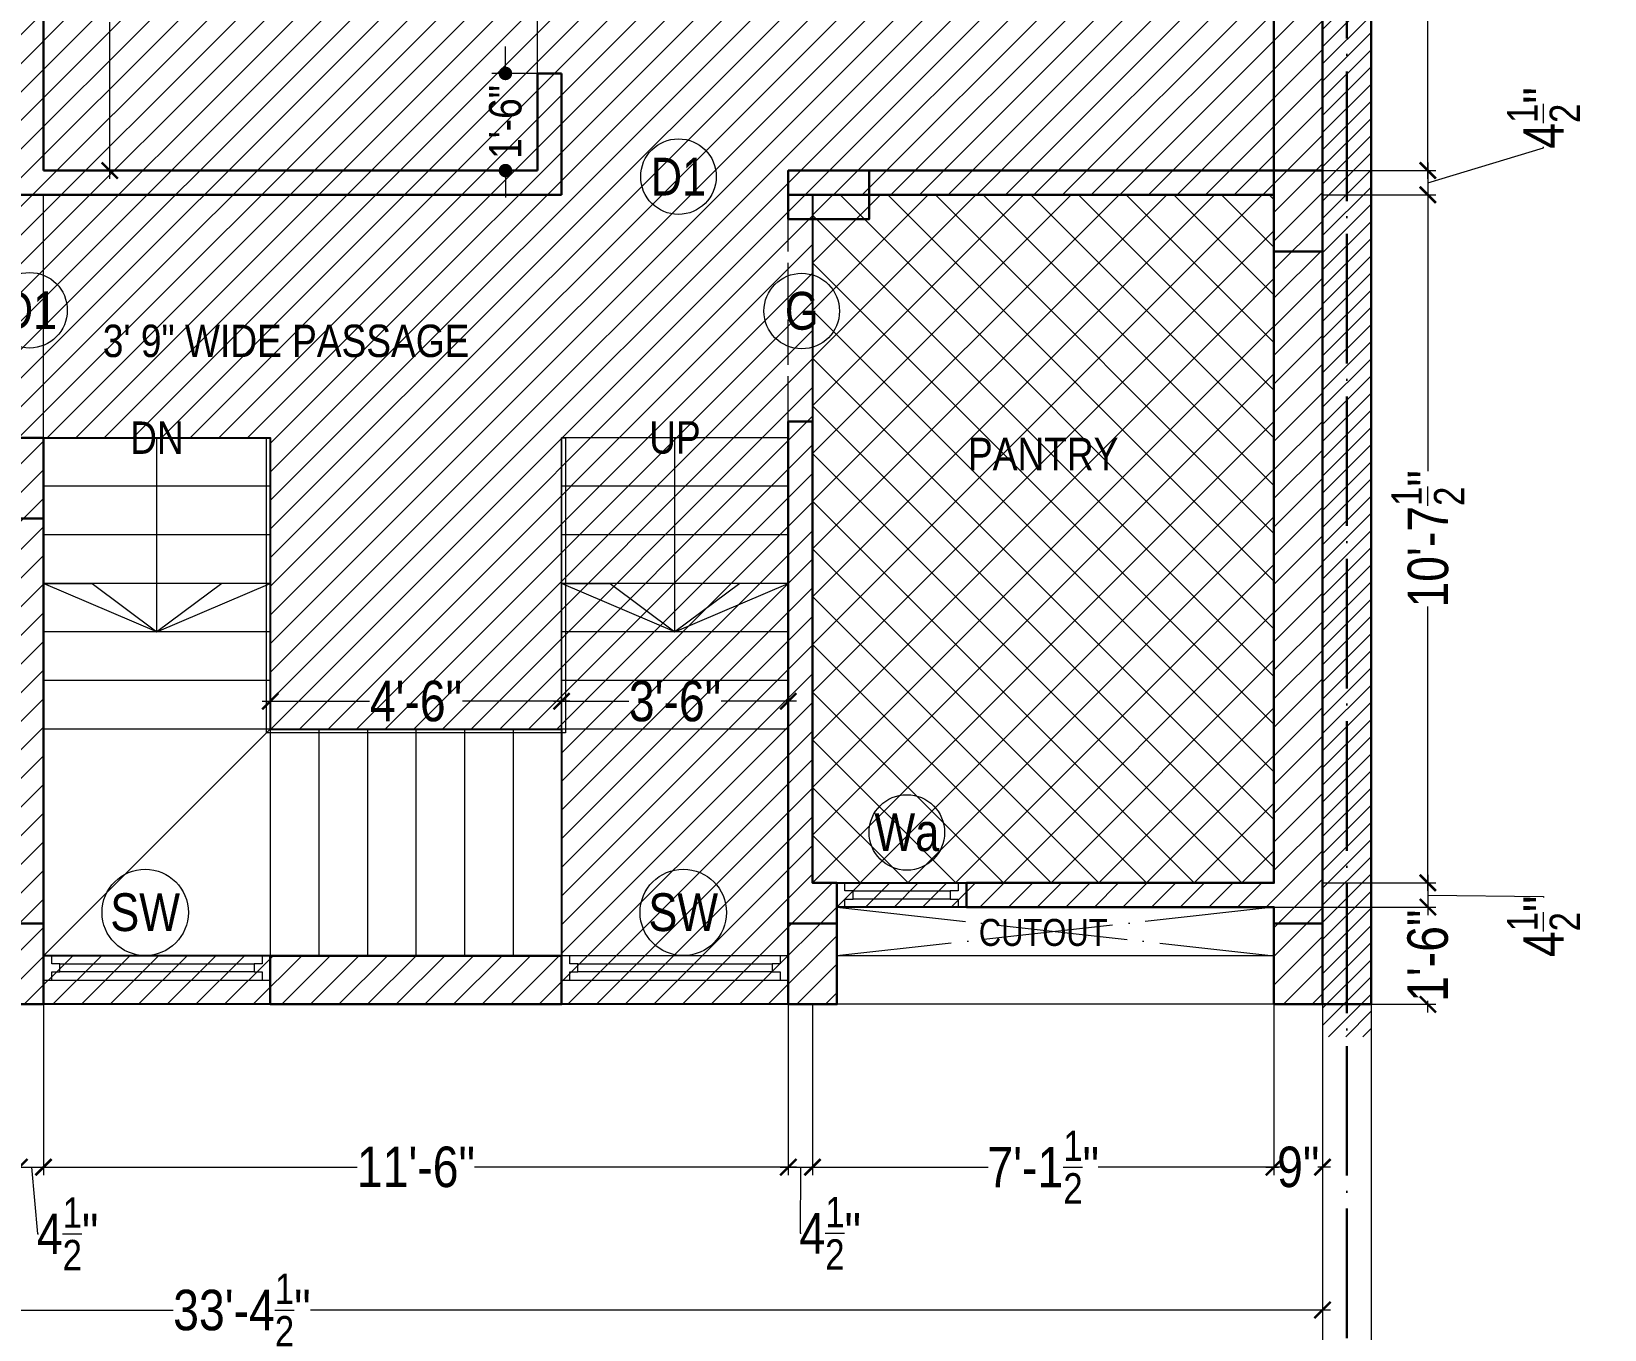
# Model space of a CAD drawing. Header units: millimetres. Extents: x 56222 to 3066687, y -650199 to -121287.
# Drawn here: x 153094.4 to 153385.9, y -174221.9 to -173981.4 of the extents above; entities that cross this region are included whole.
import ezdxf

# ---------------------------------------------------------------- set-up
doc = ezdxf.new("R2010")
doc.units = ezdxf.units.MM
doc.header["$MEASUREMENT"] = 0
doc.header["$PDMODE"] = 35
doc.linetypes.add('ACAD_ISO02W100', pattern=[15, 12, -3])
doc.linetypes.add('ACAD_ISO04W100', pattern=[30, 24, -3, 0, -3])
doc.layers.get('Defpoints').update_dxf_attribs({"color": 220})
for name, color, linetype, lineweight in [('COLUMN', 1, 'Continuous', 30), ('FIRST FLOOR', 7, 'Continuous', 9), ('FIRST FLOOR ( DIM )', 250, 'Continuous', 9), ('FIRST FLOOR ( TEXT )', 7, 'Continuous', 9), ('FIRST FLOOR_( PLine )_', 251, 'Continuous', 30), ('FIRST FLOOR_( STAIR )', 251, 'Continuous', 9), ('GROUND FLOOR', 7, 'Continuous', 9), ('GROUND FLOOR  ( DIM )', 7, 'Continuous', 9), ('GROUND FLOOR  ( HATCH )', 251, 'Continuous', 9), ('GROUND FLOOR ( DW_RAIL )', 7, 'Continuous', 9), ('SECTION', 7, 'Continuous', 9), ('X_PLOT', 1, 'Continuous', 9), ('X~SLAB ( HATCH )', 251, 'Continuous', 9)]:
    doc.layers.add(name, color=color, linetype=linetype, lineweight=lineweight)
doc.layers.add('XX~SLAB ( PLINE )', color=251, linetype='Continuous', plot=False)
doc.styles.add('Cn BT~6', font='swissc.ttf', dxfattribs={"height": 6})
doc.styles.add("Cn_BT_0'-0", font='swissc.ttf')
doc.styles.add('Cn_BT_7', font='swissc.ttf', dxfattribs={"height": 7})
doc.styles.add('Cn_BT_7½', font='swissc.ttf', dxfattribs={"height": 7.5})
doc.styles.add('KATHA', font='swissc.ttf')
doc.dimstyles.new('Cn BT~6', dxfattribs={"dimtxt": 0.18, "dimasz": 2.5, "dimexe": 2.5, "dimexo": 0, "dimgap": 0.09, "dimtad": 0, "dimdec": 3, "dimzin": 3, "dimdsep": 46, "dimlunit": 4, "dimtxsty": 'Cn BT~6', "dimblk": 'DOT', "dimcen": 0.09, "dimdle": 2, "dimclrd": 250, "dimclre": 250, "dimclrt": 5, "dimadec": 0, "dimazin": 0, "dimtfac": 0.75, "dimtdec": 3, "dimtofl": 0, "dimtmove": 0, "dimatfit": 3, "dimfxl": 1, "dimtolj": 1, "dimtzin": 0, "dimlwd": 15, "dimlwe": 15, "dimarcsym": 0})
doc.dimstyles.new('Cn_BT_7½', dxfattribs={"dimtxt": 9, "dimasz": 3, "dimexe": 1.5, "dimexo": 0, "dimgap": 0.09, "dimtad": 0, "dimdec": 3, "dimzin": 3, "dimdsep": 46, "dimlunit": 4, "dimtxsty": 'Cn_BT_7½', "dimblk": 'ARCHTICK', "dimcen": 0.09, "dimdle": 1.5, "dimclrd": 251, "dimclre": 251, "dimclrt": 14, "dimadec": 0, "dimazin": 0, "dimtfac": 0.75, "dimtdec": 3, "dimtofl": 0, "dimtmove": 0, "dimatfit": 3, "dimfxl": 0, "dimtolj": 1, "dimtzin": 0, "dimlwd": 15, "dimlwe": 15, "dimarcsym": 0})

# ---------------------------------------------------------------- blocks, each defined once
blk = doc.blocks.new('_ArchTick')
at = {"color": 0, "linetype": 'ByBlock', "const_width": 0.15}
blk.add_lwpolyline([(-0.5, -0.5), (0.5, 0.5)], dxfattribs=at)
blk = doc.blocks.new('*D49')
at = {"layer": 'Defpoints', "color": 0, "lineweight": 0, "transparency": 16777216}
for p in [(153333.66, -174011.68), (153333.66, -174139.18), (153353.19, -174139.18)]:
    blk.add_point(p, dxfattribs=at)
at = {"layer": 'FIRST FLOOR ( DIM )', "color": 251, "lineweight": 15, "transparency": 16777216}
for p, q in [((153333.66, -174011.68), (153354.69, -174011.68)), ((153353.19, -174010.18), (153353.19, -174062.89)), ((153353.19, -174140.68), (153353.19, -174087.96)), ((153333.66, -174139.18), (153354.69, -174139.18))]:
    blk.add_line(p, q, dxfattribs=at)
at = {"layer": 'FIRST FLOOR ( DIM )', "color": 251, "lineweight": 15, "transparency": 16777216, "xscale": 3, "yscale": 3, "zscale": 3}
for p, rotation in [((153353.19, -174011.68), 90), ((153353.19, -174139.18), 270)]:
    blk.add_blockref('_ArchTick', p, dxfattribs=dict(at, rotation=rotation))
at = {"layer": 'FIRST FLOOR ( DIM )', "color": 14, "transparency": 16777216, "insert": (153353.19, -174075.43), "char_height": 7.5, "attachment_point": 5, "rotation": 90, "style": 'Cn_BT_7½'}
blk.add_mtext('\\A1;10\'-7{\\H0.75x;\\S1/2;}"', dxfattribs=at)
blk = doc.blocks.new('*D48')
at = {"layer": 'Defpoints', "color": 0, "lineweight": 0, "transparency": 16777216}
for p in [(153333.66, -173855.68), (153333.66, -174007.18), (153353.19, -174007.18)]:
    blk.add_point(p, dxfattribs=at)
at = {"layer": 'FIRST FLOOR ( DIM )', "color": 251, "lineweight": 15, "transparency": 16777216}
for p, q in [((153353.19, -173854.18), (153353.19, -173918.89)), ((153333.66, -173855.68), (153354.69, -173855.68)), ((153353.19, -174008.68), (153353.19, -173943.96)), ((153333.66, -174007.18), (153354.69, -174007.18))]:
    blk.add_line(p, q, dxfattribs=at)
at = {"layer": 'FIRST FLOOR ( DIM )', "color": 251, "lineweight": 15, "transparency": 16777216, "xscale": 3, "yscale": 3, "zscale": 3}
for p, rotation in [((153353.19, -173855.68), 90), ((153353.19, -174007.18), 270)]:
    blk.add_blockref('_ArchTick', p, dxfattribs=dict(at, rotation=rotation))
at = {"layer": 'FIRST FLOOR ( DIM )', "color": 14, "transparency": 16777216, "insert": (153353.19, -173931.43), "char_height": 7.5, "attachment_point": 5, "rotation": 90, "style": 'Cn_BT_7½'}
blk.add_mtext('\\A1;12\'-7{\\H0.75x;\\S1/2;}"', dxfattribs=at)
blk = doc.blocks.new('*D46')
at = {"layer": 'Defpoints', "color": 0, "lineweight": 0, "transparency": 16777216}
for p in [(153234.66, -174105.53), (153192.66, -174109.89), (153234.66, -174109.89)]:
    blk.add_point(p, dxfattribs=at)
at = {"layer": 'FIRST FLOOR ( DIM )', "color": 251, "lineweight": 15, "transparency": 16777216}
for p, q in [((153192.66, -174109.89), (153192.66, -174104.03)), ((153234.66, -174109.89), (153234.66, -174104.03)), ((153191.16, -174105.53), (153205.11, -174105.53)), ((153236.16, -174105.53), (153222.21, -174105.53))]:
    blk.add_line(p, q, dxfattribs=at)
at = {"layer": 'FIRST FLOOR ( DIM )', "color": 251, "lineweight": 15, "transparency": 16777216, "xscale": 3, "yscale": 3, "zscale": 3, "rotation": 180}
blk.add_blockref('_ArchTick', (153192.66, -174105.53), dxfattribs=at)
at = {"layer": 'FIRST FLOOR ( DIM )', "color": 251, "lineweight": 15, "transparency": 16777216, "xscale": 3, "yscale": 3, "zscale": 3}
blk.add_blockref('_ArchTick', (153234.66, -174105.53), dxfattribs=at)
at = {"layer": 'FIRST FLOOR ( DIM )', "color": 14, "transparency": 16777216, "insert": (153213.66, -174105.53), "char_height": 7.5, "attachment_point": 5, "style": 'Cn_BT_7½'}
blk.add_mtext('\\A1;3\'-6"', dxfattribs=at)
blk = doc.blocks.new('*D45')
at = {"layer": 'Defpoints', "color": 0, "lineweight": 0, "transparency": 16777216}
for p in [(153192.66, -174105.53), (153138.66, -174110.68), (153192.66, -174110.68)]:
    blk.add_point(p, dxfattribs=at)
at = {"layer": 'FIRST FLOOR ( DIM )', "color": 251, "lineweight": 15, "transparency": 16777216}
for p, q in [((153138.66, -174110.68), (153138.66, -174104.03)), ((153192.66, -174110.68), (153192.66, -174104.03)), ((153137.16, -174105.53), (153157.06, -174105.53)), ((153194.16, -174105.53), (153174.26, -174105.53))]:
    blk.add_line(p, q, dxfattribs=at)
at = {"layer": 'FIRST FLOOR ( DIM )', "color": 251, "lineweight": 15, "transparency": 16777216, "xscale": 3, "yscale": 3, "zscale": 3, "rotation": 180}
blk.add_blockref('_ArchTick', (153138.66, -174105.53), dxfattribs=at)
at = {"layer": 'FIRST FLOOR ( DIM )', "color": 251, "lineweight": 15, "transparency": 16777216, "xscale": 3, "yscale": 3, "zscale": 3}
blk.add_blockref('_ArchTick', (153192.66, -174105.53), dxfattribs=at)
at = {"layer": 'FIRST FLOOR ( DIM )', "color": 14, "transparency": 16777216, "insert": (153165.66, -174105.53), "char_height": 7.5, "attachment_point": 5, "style": 'Cn_BT_7½'}
blk.add_mtext('\\A1;4\'-6"', dxfattribs=at)
blk = doc.blocks.new('*D43')
at = {"layer": 'Defpoints', "color": 0, "lineweight": 0, "transparency": 16777216}
for p in [(153092.16, -174161.68), (153096.66, -174161.68), (153096.66, -174191.85)]:
    blk.add_point(p, dxfattribs=at)
at = {"layer": 'FIRST FLOOR ( DIM )', "color": 251, "lineweight": 15, "transparency": 16777216}
for p, q in [((153092.16, -174161.68), (153092.16, -174193.35)), ((153096.66, -174161.68), (153096.66, -174193.35)), ((153090.66, -174191.85), (153098.16, -174191.85)), ((153094.41, -174191.85), (153095.56, -174204.22)), ((153095.56, -174204.22), (153095.74, -174204.22))]:
    blk.add_line(p, q, dxfattribs=at)
at = {"layer": 'FIRST FLOOR ( DIM )', "color": 251, "lineweight": 15, "transparency": 16777216, "xscale": 3, "yscale": 3, "zscale": 3, "rotation": 180}
blk.add_blockref('_ArchTick', (153092.16, -174191.85), dxfattribs=at)
at = {"layer": 'FIRST FLOOR ( DIM )', "color": 251, "lineweight": 15, "transparency": 16777216, "xscale": 3, "yscale": 3, "zscale": 3}
blk.add_blockref('_ArchTick', (153096.66, -174191.85), dxfattribs=at)
at = {"layer": 'FIRST FLOOR ( DIM )', "color": 14, "transparency": 16777216, "insert": (153101.11, -174204.22), "char_height": 7.5, "attachment_point": 5, "style": 'Cn_BT_7½'}
blk.add_mtext('\\A1;4{\\H0.75x;\\S1/2;}"', dxfattribs=at)
blk = doc.blocks.new('*D42')
at = {"layer": 'Defpoints', "color": 0, "lineweight": 0, "transparency": 16777216}
for p in [(153234.66, -174161.68), (153239.16, -174161.68), (153239.16, -174191.85)]:
    blk.add_point(p, dxfattribs=at)
at = {"layer": 'FIRST FLOOR ( DIM )', "color": 251, "lineweight": 15, "transparency": 16777216}
for p, q in [((153234.66, -174161.68), (153234.66, -174193.35)), ((153239.16, -174161.68), (153239.16, -174193.35)), ((153233.16, -174191.85), (153240.66, -174191.85)), ((153236.91, -174191.85), (153236.88, -174204.11)), ((153236.88, -174204.11), (153237.06, -174204.11))]:
    blk.add_line(p, q, dxfattribs=at)
at = {"layer": 'FIRST FLOOR ( DIM )', "color": 251, "lineweight": 15, "transparency": 16777216, "xscale": 3, "yscale": 3, "zscale": 3, "rotation": 180}
blk.add_blockref('_ArchTick', (153234.66, -174191.85), dxfattribs=at)
at = {"layer": 'FIRST FLOOR ( DIM )', "color": 251, "lineweight": 15, "transparency": 16777216, "xscale": 3, "yscale": 3, "zscale": 3}
blk.add_blockref('_ArchTick', (153239.16, -174191.85), dxfattribs=at)
at = {"layer": 'FIRST FLOOR ( DIM )', "color": 14, "transparency": 16777216, "insert": (153242.43, -174204.11), "char_height": 7.5, "attachment_point": 5, "style": 'Cn_BT_7½'}
blk.add_mtext('\\A1;4{\\H0.75x;\\S1/2;}"', dxfattribs=at)
blk = doc.blocks.new('*D41')
at = {"layer": 'Defpoints', "color": 0, "lineweight": 0, "transparency": 16777216}
for p in [(153239.16, -174161.68), (153324.66, -174161.68), (153324.66, -174191.85)]:
    blk.add_point(p, dxfattribs=at)
at = {"layer": 'FIRST FLOOR ( DIM )', "color": 251, "lineweight": 15, "transparency": 16777216}
for p, q in [((153239.16, -174161.68), (153239.16, -174193.35)), ((153324.66, -174161.68), (153324.66, -174193.35)), ((153237.66, -174191.85), (153271.71, -174191.85)), ((153326.16, -174191.85), (153292.11, -174191.85))]:
    blk.add_line(p, q, dxfattribs=at)
at = {"layer": 'FIRST FLOOR ( DIM )', "color": 251, "lineweight": 15, "transparency": 16777216, "xscale": 3, "yscale": 3, "zscale": 3, "rotation": 180}
blk.add_blockref('_ArchTick', (153239.16, -174191.85), dxfattribs=at)
at = {"layer": 'FIRST FLOOR ( DIM )', "color": 251, "lineweight": 15, "transparency": 16777216, "xscale": 3, "yscale": 3, "zscale": 3}
blk.add_blockref('_ArchTick', (153324.66, -174191.85), dxfattribs=at)
at = {"layer": 'FIRST FLOOR ( DIM )', "color": 14, "transparency": 16777216, "insert": (153281.91, -174191.85), "char_height": 7.5, "attachment_point": 5, "style": 'Cn_BT_7½'}
blk.add_mtext('\\A1;7\'-1{\\H0.75x;\\S1/2;}"', dxfattribs=at)
blk = doc.blocks.new('*D40')
at = {"layer": 'Defpoints', "color": 0, "lineweight": 0, "transparency": 16777216}
for p in [(153324.66, -174161.68), (153333.66, -174161.68), (153333.66, -174191.85)]:
    blk.add_point(p, dxfattribs=at)
at = {"layer": 'FIRST FLOOR ( DIM )', "color": 251, "lineweight": 15, "transparency": 16777216}
for p, q in [((153324.66, -174161.68), (153324.66, -174193.35)), ((153333.66, -174161.68), (153333.66, -174193.35)), ((153323.16, -174191.85), (153325.51, -174191.85)), ((153335.16, -174191.85), (153332.82, -174191.85))]:
    blk.add_line(p, q, dxfattribs=at)
at = {"layer": 'FIRST FLOOR ( DIM )', "color": 251, "lineweight": 15, "transparency": 16777216, "xscale": 3, "yscale": 3, "zscale": 3, "rotation": 180}
blk.add_blockref('_ArchTick', (153324.66, -174191.85), dxfattribs=at)
at = {"layer": 'FIRST FLOOR ( DIM )', "color": 251, "lineweight": 15, "transparency": 16777216, "xscale": 3, "yscale": 3, "zscale": 3}
blk.add_blockref('_ArchTick', (153333.66, -174191.85), dxfattribs=at)
at = {"layer": 'FIRST FLOOR ( DIM )', "color": 14, "transparency": 16777216, "insert": (153329.16, -174191.85), "char_height": 7.5, "attachment_point": 5, "style": 'Cn_BT_7½'}
blk.add_mtext('\\A1;9"', dxfattribs=at)
blk = doc.blocks.new('*D39')
at = {"layer": 'Defpoints', "color": 0, "lineweight": 0, "transparency": 16777216}
for p in [(153096.66, -173935.18), (153096.66, -174007.18), (153108.91, -174007.18)]:
    blk.add_point(p, dxfattribs=at)
at = {"layer": 'FIRST FLOOR ( DIM )', "color": 251, "lineweight": 15, "transparency": 16777216}
for p, q in [((153096.66, -173935.18), (153110.41, -173935.18)), ((153108.91, -173933.68), (153108.91, -173962.66)), ((153108.91, -174008.68), (153108.91, -173979.69)), ((153096.66, -174007.18), (153110.41, -174007.18))]:
    blk.add_line(p, q, dxfattribs=at)
at = {"layer": 'FIRST FLOOR ( DIM )', "color": 251, "lineweight": 15, "transparency": 16777216, "xscale": 3, "yscale": 3, "zscale": 3}
for p, rotation in [((153108.91, -173935.18), 90), ((153108.91, -174007.18), 270)]:
    blk.add_blockref('_ArchTick', p, dxfattribs=dict(at, rotation=rotation))
at = {"layer": 'FIRST FLOOR ( DIM )', "color": 14, "transparency": 16777216, "insert": (153108.91, -173971.18), "char_height": 7.5, "attachment_point": 5, "rotation": 90, "style": 'Cn_BT_7½'}
blk.add_mtext('\\A1;6\'-0"', dxfattribs=at)
blk = doc.blocks.new('*D34')
at = {"layer": 'Defpoints', "color": 0, "lineweight": 0, "transparency": 16777216}
for p in [(153096.66, -174161.68), (153234.66, -174161.68), (153234.66, -174191.85)]:
    blk.add_point(p, dxfattribs=at)
at = {"layer": 'FIRST FLOOR ( DIM )', "color": 251, "lineweight": 15, "transparency": 16777216}
for p, q in [((153096.66, -174161.68), (153096.66, -174193.35)), ((153234.66, -174161.68), (153234.66, -174193.35)), ((153095.16, -174191.85), (153154.8, -174191.85)), ((153236.16, -174191.85), (153176.52, -174191.85))]:
    blk.add_line(p, q, dxfattribs=at)
at = {"layer": 'FIRST FLOOR ( DIM )', "color": 251, "lineweight": 15, "transparency": 16777216, "xscale": 3, "yscale": 3, "zscale": 3, "rotation": 180}
blk.add_blockref('_ArchTick', (153096.66, -174191.85), dxfattribs=at)
at = {"layer": 'FIRST FLOOR ( DIM )', "color": 251, "lineweight": 15, "transparency": 16777216, "xscale": 3, "yscale": 3, "zscale": 3}
blk.add_blockref('_ArchTick', (153234.66, -174191.85), dxfattribs=at)
at = {"layer": 'FIRST FLOOR ( DIM )', "color": 14, "transparency": 16777216, "insert": (153165.66, -174191.85), "char_height": 7.5, "attachment_point": 5, "style": 'Cn_BT_7½'}
blk.add_mtext('\\A1;11\'-6"', dxfattribs=at)
blk = doc.blocks.new('*D17')
at = {"layer": 'Defpoints', "color": 0, "lineweight": 0, "transparency": 16777216}
for p in [(152933.16, -174173.68), (153333.66, -174173.68), (153333.66, -174218.33)]:
    blk.add_point(p, dxfattribs=at)
at = {"layer": 'FIRST FLOOR ( DIM )', "color": 251, "lineweight": 15, "transparency": 16777216}
for p, q in [((152933.16, -174173.68), (152933.16, -174219.83)), ((153333.66, -174173.68), (153333.66, -174219.83)), ((152931.66, -174218.33), (153120.7, -174218.33)), ((153335.16, -174218.33), (153146.12, -174218.33))]:
    blk.add_line(p, q, dxfattribs=at)
at = {"layer": 'FIRST FLOOR ( DIM )', "color": 251, "lineweight": 15, "transparency": 16777216, "xscale": 3, "yscale": 3, "zscale": 3, "rotation": 180}
blk.add_blockref('_ArchTick', (152933.16, -174218.33), dxfattribs=at)
at = {"layer": 'FIRST FLOOR ( DIM )', "color": 251, "lineweight": 15, "transparency": 16777216, "xscale": 3, "yscale": 3, "zscale": 3}
blk.add_blockref('_ArchTick', (153333.66, -174218.33), dxfattribs=at)
at = {"layer": 'FIRST FLOOR ( DIM )', "color": 14, "transparency": 16777216, "insert": (153133.41, -174218.33), "char_height": 7.5, "attachment_point": 5, "style": 'Cn_BT_7½'}
blk.add_mtext('\\A1;33\'-4{\\H0.75x;\\S1/2;}"', dxfattribs=at)
blk = doc.blocks.new('_Dot')
at = {"color": 0, "linetype": 'ByBlock', "lineweight": -2}
blk.add_line((-0.5, 0), (-1, 0), dxfattribs=at)
at = {"color": 0, "linetype": 'ByBlock', "const_width": 0.5}
blk.add_lwpolyline([(-0.25, 0, 1), (0.25, 0, 1)], format="xyb", close=True, dxfattribs=at)
blk = doc.blocks.new('*D16')
at = {"layer": 'Defpoints', "color": 0, "lineweight": 0, "transparency": 16777216}
for p in [(153182.25, -173989.18), (153188.16, -173989.18), (153188.16, -174007.18)]:
    blk.add_point(p, dxfattribs=at)
at = {"layer": 'FIRST FLOOR ( DIM )', "color": 250, "lineweight": 15, "transparency": 16777216}
for p, q in [((153182.25, -173986.68), (153182.25, -173984.18)), ((153188.16, -173989.18), (153179.75, -173989.18)), ((153188.16, -174007.18), (153179.75, -174007.18)), ((153182.25, -174009.68), (153182.25, -174012.18))]:
    blk.add_line(p, q, dxfattribs=at)
at = {"layer": 'FIRST FLOOR ( DIM )', "color": 250, "lineweight": 15, "transparency": 16777216, "xscale": 2.5, "yscale": 2.5, "zscale": 2.5}
for p, rotation in [((153182.25, -173989.18), 270), ((153182.25, -174007.18), 90)]:
    blk.add_blockref('_Dot', p, dxfattribs=dict(at, rotation=rotation))
at = {"layer": 'FIRST FLOOR ( DIM )', "color": 5, "transparency": 16777216, "insert": (153182.25, -173998.18), "char_height": 6, "attachment_point": 5, "rotation": 90, "style": 'Cn BT~6'}
blk.add_mtext('\\A1;1\'-6"', dxfattribs=at)
blk = doc.blocks.new('*D15')
at = {"layer": 'Defpoints', "color": 0, "lineweight": 0, "transparency": 16777216}
for p in [(153333.66, -174007.18), (153342.66, -174011.68), (153353.19, -174011.68)]:
    blk.add_point(p, dxfattribs=at)
at = {"layer": 'FIRST FLOOR ( DIM )', "color": 251, "lineweight": 15, "transparency": 16777216}
for p, q in [((153353.19, -174009.43), (153374.63, -174002.99)), ((153374.63, -174002.99), (153374.63, -174002.81)), ((153353.19, -174005.68), (153353.19, -174013.18)), ((153333.66, -174007.18), (153354.69, -174007.18)), ((153342.66, -174011.68), (153354.69, -174011.68))]:
    blk.add_line(p, q, dxfattribs=at)
at = {"layer": 'FIRST FLOOR ( DIM )', "color": 251, "lineweight": 15, "transparency": 16777216, "xscale": 3, "yscale": 3, "zscale": 3}
for p, rotation in [((153353.19, -174007.18), 90), ((153353.19, -174011.68), 270)]:
    blk.add_blockref('_ArchTick', p, dxfattribs=dict(at, rotation=rotation))
at = {"layer": 'FIRST FLOOR ( DIM )', "color": 14, "transparency": 16777216, "insert": (153374.63, -173997.44), "char_height": 7.5, "attachment_point": 5, "rotation": 90, "style": 'Cn_BT_7½'}
blk.add_mtext('\\A1;4{\\H0.75x;\\S1/2;}"', dxfattribs=at)
blk = doc.blocks.new('*D14')
at = {"layer": 'Defpoints', "color": 0, "lineweight": 0, "transparency": 16777216}
for p in [(153333.66, -174139.18), (153324.66, -174143.68), (153353.19, -174143.68)]:
    blk.add_point(p, dxfattribs=at)
at = {"layer": 'FIRST FLOOR ( DIM )', "color": 251, "lineweight": 15, "transparency": 16777216}
for p, q in [((153333.66, -174139.18), (153354.69, -174139.18)), ((153353.19, -174137.68), (153353.19, -174145.18)), ((153353.19, -174141.43), (153374.63, -174141.7)), ((153374.63, -174141.7), (153374.63, -174141.88)), ((153324.66, -174143.68), (153354.69, -174143.68))]:
    blk.add_line(p, q, dxfattribs=at)
at = {"layer": 'FIRST FLOOR ( DIM )', "color": 251, "lineweight": 15, "transparency": 16777216, "xscale": 3, "yscale": 3, "zscale": 3}
for p, rotation in [((153353.19, -174139.18), 90), ((153353.19, -174143.68), 270)]:
    blk.add_blockref('_ArchTick', p, dxfattribs=dict(at, rotation=rotation))
at = {"layer": 'FIRST FLOOR ( DIM )', "color": 14, "transparency": 16777216, "insert": (153374.63, -174147.24), "char_height": 7.5, "attachment_point": 5, "rotation": 90, "style": 'Cn_BT_7½'}
blk.add_mtext('\\A1;4{\\H0.75x;\\S1/2;}"', dxfattribs=at)
blk = doc.blocks.new('*D13')
at = {"layer": 'Defpoints', "color": 0, "lineweight": 0, "transparency": 16777216}
for p in [(153324.66, -174143.68), (153342.66, -174161.68), (153353.19, -174161.68)]:
    blk.add_point(p, dxfattribs=at)
at = {"layer": 'FIRST FLOOR ( DIM )', "color": 251, "lineweight": 15, "transparency": 16777216}
for p, q in [((153353.19, -174142.18), (153353.19, -174144.3)), ((153324.66, -174143.68), (153354.69, -174143.68)), ((153342.66, -174161.68), (153354.69, -174161.68)), ((153353.19, -174163.18), (153353.19, -174161.05))]:
    blk.add_line(p, q, dxfattribs=at)
at = {"layer": 'FIRST FLOOR ( DIM )', "color": 251, "lineweight": 15, "transparency": 16777216, "xscale": 3, "yscale": 3, "zscale": 3}
for p, rotation in [((153353.19, -174143.68), 90), ((153353.19, -174161.68), 270)]:
    blk.add_blockref('_ArchTick', p, dxfattribs=dict(at, rotation=rotation))
at = {"layer": 'FIRST FLOOR ( DIM )', "color": 14, "transparency": 16777216, "insert": (153353.19, -174152.68), "char_height": 7.5, "attachment_point": 5, "rotation": 90, "style": 'Cn_BT_7½'}
blk.add_mtext('\\A1;1\'-6"', dxfattribs=at)

msp = doc.modelspace()

# ---------------------------------------------------------------- hatches: boundary and pattern name
at = {"layer": 'GROUND FLOOR  ( HATCH )'}
h = msp.add_hatch(dxfattribs=at)
h.set_pattern_fill('ANSI31', color=6, scale=18, style=0)
h.set_pattern_definition([(45, (36801.9772, -11548.502), (-1.590990258, 1.590990258), [])])
h.paths.add_polyline_path([(153342.6631, -173824.1764), (153333.6631, -173824.1764), (153333.6631, -174167.6764), (153342.6631, -174167.6764)])
at = {"layer": 'X~SLAB ( HATCH )'}
h = msp.add_hatch(dxfattribs=at)
h.set_pattern_fill('ANSI31', color=256, scale=30, style=0)
h.set_pattern_definition([(45, (152928.663, -174161.6764), (-2.65165, 2.65165), [])])
h.paths.add_polyline_path([(152928.6631, -173851.1764), (153333.6631, -173851.1764), (153333.6631, -174161.6764), (153324.6631, -174161.6764), (153324.6631, -174143.6764), (153243.6631, -174143.6764), (153243.6631, -174161.6764), (152928.6631, -174161.6764)])
h.paths.add_polyline_path([(153096.6631, -174056.6764), (153138.6631, -174056.6764), (153138.6631, -174110.6764), (153192.6631, -174110.6764), (153192.6631, -174152.6764), (153096.6631, -174152.6764)], flags=16)
h.paths.add_polyline_path([(153239.1631, -174139.1764), (153324.6631, -174139.1764), (153324.6631, -174011.6764), (153239.1631, -174011.6764)], flags=16)
h = msp.add_hatch(dxfattribs=at)
h.set_pattern_fill('ANSI37', color=6, scale=50, style=0)
h.set_pattern_definition([(45, (153239.163, -174139.1764), (-4.41942, 4.41942), []), (135, (153239.163, -174139.1764), (-4.41942, -4.41942), [])])
h.paths.add_polyline_path([(153239.1631, -174139.1764), (153324.6631, -174139.1764), (153324.6631, -174011.6764), (153239.1631, -174011.6764)])

# ---------------------------------------------------------------- linework, layer by layer
at = {"layer": 'COLUMN'}
for points in [[(153249.6631, -174007.1764), (153249.6631, -174016.1764), (153234.6631, -174016.1764), (153234.6631, -174007.1764)], [(153324.6631, -174007.1764), (153333.6631, -174007.1764), (153333.6631, -174022.1764), (153324.6631, -174022.1764)], [(153087.6631, -174056.6764), (153096.6631, -174056.6764), (153096.6631, -174071.6764), (153087.6631, -174071.6764)], [(153087.6631, -174146.6764), (153096.6631, -174146.6764), (153096.6631, -174161.6764), (153087.6631, -174161.6764)], [(153234.6631, -174146.6764), (153243.6631, -174146.6764), (153243.6631, -174161.6764), (153234.6631, -174161.6764)], [(153324.6631, -174146.6764), (153333.6631, -174146.6764), (153333.6631, -174161.6764), (153324.6631, -174161.6764)]]:
    msp.add_lwpolyline(points, close=True, dxfattribs=at)
at = {"layer": 'FIRST FLOOR'}
for p, q in [((153333.6631, -173851.1764), (153333.6631, -174161.6764)), ((153188.1631, -174007.1764), (153188.1631, -173855.6764)), ((153324.6631, -173855.6764), (153324.6631, -174007.1764)), ((153096.6631, -173935.1764), (153096.6631, -174007.1764)), ((153188.1631, -173989.1764), (153192.6631, -173989.1764)), ((153192.6631, -174011.6764), (153192.6631, -173989.1764)), ((153096.6631, -174007.1764), (153188.1631, -174007.1764)), ((153234.6631, -174007.1764), (153234.6631, -174011.6764)), ((153234.6631, -174007.1764), (153324.6631, -174007.1764)), ((153092.1631, -174011.6764), (153192.6631, -174011.6764)), ((153096.6631, -174161.6764), (153096.6631, -174011.6764)), ((153234.6631, -174011.6764), (153324.6631, -174011.6764)), ((153324.6631, -174011.6764), (153324.6631, -174139.1764)), ((153234.6631, -174053.6764), (153234.6631, -174161.6764)), ((153234.6631, -174053.6764), (153239.1631, -174053.6764)), ((153239.1631, -174053.6764), (153239.1631, -174139.1764)), ((153096.6631, -174071.6764), (153092.1631, -174071.6764)), ((153239.1631, -174139.1764), (153324.6631, -174139.1764)), ((153243.6631, -174143.6764), (153243.6631, -174139.1764)), ((153243.6631, -174143.6764), (153243.6631, -174139.1764)), ((153267.6631, -174139.1764), (153267.6631, -174143.6764)), ((153243.6631, -174143.6764), (153324.6631, -174143.6764)), ((153324.6631, -174143.6764), (153324.6631, -174161.6764)), ((153234.6631, -174152.6764), (153096.6631, -174152.6764)), ((153138.6631, -174152.6764), (153138.6631, -174161.6764)), ((153192.6631, -174152.6764), (153192.6631, -174161.6764)), ((153324.6631, -174152.6764), (153243.6631, -174152.6764)), ((153333.6631, -174161.6764), (152933.1631, -174161.6764))]:
    msp.add_line(p, q, dxfattribs=at)
at = {"layer": 'FIRST FLOOR', "linetype": 'ACAD_ISO02W100', "ltscale": 0.7}
msp.add_lwpolyline([(153239.1631, -174053.6764), (153234.6631, -174053.6764), (153234.6631, -174016.1764), (153239.1631, -174016.1764)], close=True, dxfattribs=at)
at = {"layer": 'FIRST FLOOR ( DIM )'}
msp.add_line((153138.6631, -174110.6764), (153096.6631, -174152.6764), dxfattribs=at)
at = {"layer": 'FIRST FLOOR ( DIM )', "color": 5}
for centre in [(153214.3094, -174008.304), (153094.0602, -174033.0633), (153237.1486, -174033.2131), (153256.6314, -174129.8324)]:
    msp.add_circle(centre, 7, dxfattribs=at)
at = {"layer": 'FIRST FLOOR_( PLine )_'}
for p, q in [((153096.6631, -174007.1764), (153096.6631, -173935.1764)), ((153192.6631, -173989.1764), (153188.1631, -173989.1764)), ((153188.1631, -173989.1764), (153188.1631, -174007.1764)), ((153192.6631, -174011.6764), (153192.6631, -173989.1764)), ((153188.1631, -174007.1764), (153096.6631, -174007.1764)), ((153092.1631, -174011.6764), (153192.6631, -174011.6764))]:
    msp.add_line(p, q, dxfattribs=at)
for points in [[(153333.6631, -173851.1764), (153288.6631, -173851.1764), (153288.6631, -173855.6764), (153324.6631, -173855.6764), (153324.6631, -174007.1764), (153234.6631, -174007.1764), (153234.6631, -174011.6764), (153324.6631, -174011.6764), (153324.6631, -174139.1764), (153267.6631, -174139.1764), (153267.6631, -174143.6764), (153324.6631, -174143.6764), (153324.6631, -174161.6764), (153333.6631, -174161.6764)], [(153239.1631, -174053.6764), (153234.6631, -174053.6764), (153234.6631, -174161.6764), (153239.1631, -174161.6764), (153243.6631, -174161.6764), (153243.6631, -174143.6764), (153243.6631, -174139.1764), (153239.1631, -174139.1764)], [(153096.6631, -174071.6764), (153092.1631, -174071.6764), (153092.1631, -174097.1764), (153071.1631, -174097.1764), (153071.1631, -174101.6764), (153092.1631, -174101.6764), (153092.1631, -174161.6764), (153096.6631, -174161.6764)], [(153192.6631, -174152.6764), (153138.6631, -174152.6764), (153138.6631, -174157.1764), (153138.6631, -174161.6764), (153192.6631, -174161.6764)]]:
    msp.add_lwpolyline(points, close=True, dxfattribs=at)
at = {"layer": 'FIRST FLOOR_( STAIR )'}
for p, q in [((153138.6631, -174056.6764), (153096.6631, -174056.6764)), ((153138.6631, -174056.6764), (153138.6631, -174152.6764)), ((153192.6631, -174056.6764), (153192.6631, -174152.6764)), ((153234.6631, -174056.6764), (153192.6631, -174056.6764)), ((153138.6631, -174065.6764), (153096.6631, -174065.6764)), ((153234.6631, -174065.6764), (153192.6631, -174065.6764)), ((153138.6631, -174074.6764), (153096.6631, -174074.6764)), ((153234.6631, -174074.6764), (153192.6631, -174074.6764)), ((153138.6631, -174083.6764), (153096.6631, -174083.6764)), ((153234.6631, -174083.6764), (153192.6631, -174083.6764)), ((153138.6631, -174092.6764), (153096.6631, -174092.6764)), ((153234.6631, -174092.6764), (153192.6631, -174092.6764)), ((153138.6631, -174101.6764), (153096.6631, -174101.6764)), ((153234.6631, -174101.6764), (153192.6631, -174101.6764)), ((153234.6631, -174110.6764), (153096.6631, -174110.6764)), ((153147.6631, -174110.6764), (153147.6631, -174152.6764)), ((153156.6631, -174110.6764), (153156.6631, -174152.6764)), ((153165.6631, -174110.6764), (153165.6631, -174152.6764)), ((153174.6631, -174110.6764), (153174.6631, -174152.6764)), ((153183.6631, -174110.6764), (153183.6631, -174152.6764))]:
    msp.add_line(p, q, dxfattribs=at)
for points in [[(153117.6631, -174092.6764), (153138.6631, -174083.6764), (153129.6631, -174083.6764), (153117.6631, -174092.6764), (153096.6631, -174083.6764), (153105.6631, -174083.6764), (153117.6631, -174092.6764), (153117.6631, -174056.6764)], [(153213.6631, -174092.6764), (153234.6631, -174083.6764), (153225.6631, -174083.6764), (153213.6631, -174092.6764), (153192.6631, -174083.6764), (153201.6631, -174083.6764), (153213.6631, -174092.6764), (153213.6631, -174056.6764)]]:
    msp.add_lwpolyline(points, dxfattribs=at)
msp.add_lwpolyline([(153137.9631, -174056.6764), (153138.6631, -174056.6764), (153138.6631, -174110.6764), (153192.6631, -174110.6764), (153192.6631, -174056.6764), (153193.3631, -174056.6764), (153193.3631, -174111.3764), (153137.9631, -174111.3764), (153137.9631, -174056.6764)], close=True, dxfattribs=at)
at = {"layer": 'GROUND FLOOR'}
for p, q in [((153333.6631, -173778.1275), (153333.6631, -174299.0603)), ((153342.6631, -173778.1275), (153342.6631, -174299.0603)), ((153333.6631, -174161.6764), (153333.6631, -174299.0603))]:
    msp.add_line(p, q, dxfattribs=at)
at = {"layer": 'GROUND FLOOR', "color": 1, "linetype": 'ACAD_ISO04W100'}
for p, q in [((153338.1631, -173778.1275), (153338.1631, -174161.6764)), ((153243.6631, -174143.6764), (153324.6631, -174152.6764)), ((153324.6631, -174143.6764), (153243.6631, -174152.6764))]:
    msp.add_line(p, q, dxfattribs=at)
at = {"layer": 'GROUND FLOOR', "color": 6, "lineweight": 30}
msp.add_lwpolyline([(153342.6631, -173818.1764), (153333.6631, -173818.1764), (153333.6631, -174161.6764), (153342.6631, -174161.6764)], close=True, dxfattribs=at)
at = {"layer": 'GROUND FLOOR'}
msp.add_lwpolyline([(153138.6631, -174056.6764), (153138.6631, -174110.6764), (153192.6631, -174110.6764), (153192.6631, -174056.6764)], dxfattribs=at)
at = {"layer": 'GROUND FLOOR  ( DIM )', "color": 5}
for centre in [(153115.4891, -174144.6546), (153215.2014, -174144.6546)]:
    msp.add_circle(centre, 8, dxfattribs=at)
at = {"layer": 'GROUND FLOOR ( DW_RAIL )'}
for points in [[(153267.6631, -174139.1764), (153266.1631, -174139.1764), (153266.1631, -174140.6764), (153264.6631, -174140.6764), (153264.6631, -174142.1764), (153246.6631, -174142.1764), (153246.6631, -174140.6764), (153245.1631, -174140.6764), (153245.1631, -174139.1764), (153243.6631, -174139.1764), (153243.6631, -174143.6764), (153245.1631, -174143.6764), (153245.1631, -174142.1764), (153246.6631, -174142.1764), (153246.6631, -174140.6764), (153264.6631, -174140.6764), (153264.6631, -174142.1764), (153266.1631, -174142.1764), (153266.1631, -174143.6764), (153267.6631, -174143.6764), (153267.6631, -174139.1764), (153243.6631, -174139.1764), (153243.6631, -174143.6764), (153267.6631, -174143.6764)], [(153138.6631, -174152.6764), (153137.1631, -174152.6764), (153137.1631, -174154.1764), (153135.6631, -174154.1764), (153135.6631, -174155.6764), (153099.6631, -174155.6764), (153099.6631, -174154.1764), (153098.1631, -174154.1764), (153098.1631, -174152.6764), (153096.6631, -174152.6764), (153096.6631, -174157.1764), (153098.1631, -174157.1764), (153098.1631, -174155.6764), (153099.6631, -174155.6764), (153099.6631, -174154.1764), (153135.6631, -174154.1764), (153135.6631, -174155.6764), (153137.1631, -174155.6764), (153137.1631, -174157.1764), (153138.6631, -174157.1764), (153138.6631, -174152.6764), (153096.6631, -174152.6764), (153096.6631, -174157.1764), (153138.6631, -174157.1764)], [(153234.6631, -174152.6764), (153233.1631, -174152.6764), (153233.1631, -174154.1764), (153231.6631, -174154.1764), (153231.6631, -174155.6764), (153195.6631, -174155.6764), (153195.6631, -174154.1764), (153194.1631, -174154.1764), (153194.1631, -174152.6764), (153192.6631, -174152.6764), (153192.6631, -174157.1764), (153194.1631, -174157.1764), (153194.1631, -174155.6764), (153195.6631, -174155.6764), (153195.6631, -174154.1764), (153231.6631, -174154.1764), (153231.6631, -174155.6764), (153233.1631, -174155.6764), (153233.1631, -174157.1764), (153234.6631, -174157.1764), (153234.6631, -174152.6764), (153192.6631, -174152.6764), (153192.6631, -174157.1764), (153234.6631, -174157.1764)]]:
    msp.add_lwpolyline(points, close=True, dxfattribs=at)
at = {"layer": 'SECTION', "color": 5}
for points in [[(153126.3261, -174239.5364, 12, 12, 0), (153123.3261, -174239.5364, 0, 0, 0), (153123.3261, -173799.2689, 12, 12, 0), (153126.3261, -173799.2689, 12, 12, 0)], [(153205.7001, -174239.5364, 12, 12, 0), (153208.7001, -174239.5364, 0, 0, 0), (153208.7001, -173799.2689, 12, 12, 0), (153205.7001, -173799.2689, 12, 12, 0)], [(152814.8356, -174131.6764, 12, 12, 0), (152814.8356, -174134.6764, 0, 0, 0), (153396.6977, -174134.6764, 12, 12, 0), (153396.6977, -174131.6764, 12, 12, 0)]]:
    msp.add_lwpolyline(points, format="xyseb", dxfattribs=at)
at = {"layer": 'X_PLOT', "linetype": 'ACAD_ISO04W100', "lineweight": 30}
msp.add_line((153338.1631, -173778.1275), (153338.1631, -174299.0603), dxfattribs=at)
at = {"layer": 'XX~SLAB ( PLINE )'}
msp.add_lwpolyline([(152928.6631, -173851.1764), (153333.6631, -173851.1764), (153333.6631, -174161.6764), (153324.6631, -174161.6764), (153324.6631, -174143.6764), (153243.6631, -174143.6764), (153243.6631, -174161.6764), (152928.6631, -174161.6764)], close=True, dxfattribs=at)
at = {"layer": 'XX~SLAB ( PLINE )', "color": 5}
for points in [[(153239.1631, -174139.1764), (153324.6631, -174139.1764), (153324.6631, -174011.6764), (153239.1631, -174011.6764)], [(153096.6631, -174056.6764), (153138.6631, -174056.6764), (153138.6631, -174110.6764), (153192.6631, -174110.6764), (153192.6631, -174152.6764), (153096.6631, -174152.6764)]]:
    msp.add_lwpolyline(points, close=True, dxfattribs=at)

# ---------------------------------------------------------------- texts
at = {"layer": 'FIRST FLOOR ( DIM )', "color": 5, "char_height": 7, "attachment_point": 5, "style": 'Cn_BT_7'}
for s, insert in [('D1', (153214.3094, -174008.304)), ('D1', (153094.0602, -174033.0633)), ('G', (153237.1486, -174033.2131)), ('Wa', (153256.6314, -174129.8324))]:
    msp.add_mtext(s, dxfattribs=dict(at, insert=insert))
at = {"layer": 'FIRST FLOOR ( TEXT )', "char_height": 6, "attachment_point": 5, "style": 'KATHA'}
for s, insert in [('3\' 9" WIDE PASSAGE', (153141.5991, -174038.7753)), ('DN', (153117.6631, -174056.6764)), ('UP', (153213.6631, -174056.6764)), ('PANTRY', (153281.9004, -174059.6978))]:
    msp.add_mtext(s, dxfattribs=dict(at, insert=insert))
at = {"layer": 'FIRST FLOOR ( TEXT )', "color": 1, "insert": (153281.9004, -174148.3972), "char_height": 5, "attachment_point": 5, "style": "Cn_BT_0'-0"}
msp.add_mtext('CUTOUT', dxfattribs=at)
at = {"layer": 'GROUND FLOOR  ( DIM )', "color": 5, "char_height": 7, "attachment_point": 5, "style": 'Cn_BT_7'}
for insert in [(153115.4891, -174144.6546), (153215.2014, -174144.6546)]:
    msp.add_mtext('SW', dxfattribs=dict(at, insert=insert))

# ---------------------------------------------------------------- dimensions: what is measured, and where the dimension line sits
at = {"layer": 'FIRST FLOOR ( DIM )'}
for base, p1, p2, picture, middle in [((153353.1886, -174007.1764), (153333.6631, -173855.6764), (153333.6631, -174007.1764), '*D48', (153353.1886, -173931.4264)), ((153108.9075, -174007.1764), (153096.6631, -173935.1764), (153096.6631, -174007.1764), '*D39', (153108.9075, -173971.1764)), ((153353.1886, -174139.1764), (153333.6631, -174011.6764), (153333.6631, -174139.1764), '*D49', (153353.1886, -174075.4264))]:
    dim = msp.add_linear_dim(base=base, p1=p1, p2=p2, angle=90, dimstyle='Cn_BT_7½', dxfattribs=at)
    dim.commit()
    dim.dimension.update_dxf_attribs({"geometry": picture, "text_midpoint": middle})
for base, p1, p2, dimstyle, override, picture, middle in [((153182.2526, -173989.1764), (153188.1631, -174007.1764), (153188.1631, -173989.1764), 'Cn BT~6', {"dimlunit": 4, "dimpost": ''}, '*D16', (153182.2526, -173998.1764)), ((153353.1886, -174011.6764), (153333.6631, -174007.1764), (153342.6631, -174011.6764), 'Cn_BT_7½', {"dimtmove": 1}, '*D15', (153374.6316, -174002.7234)), ((153353.1886, -174161.6764), (153324.6631, -174143.6764), (153342.6631, -174161.6764), 'Cn_BT_7½', {"dimtmove": 1}, '*D13', (153353.1886, -174152.6764))]:
    dim = msp.add_linear_dim(base=base, p1=p1, p2=p2, angle=90, dimstyle=dimstyle, override=override, dxfattribs=at)
    dim.commit()
    dim.dimension.update_dxf_attribs({"geometry": picture, "text_midpoint": middle})
for base, p1, p2, picture, middle in [((153192.6631, -174105.5308), (153138.6631, -174110.6764), (153192.6631, -174110.6764), '*D45', (153165.6631, -174105.5308)), ((153234.6631, -174105.5308), (153192.6631, -174109.8869), (153234.6631, -174109.8869), '*D46', (153213.6631, -174105.5308)), ((153333.6631, -174218.3329), (152933.1631, -174173.6764), (153333.6631, -174173.6764), '*D17', (153133.4131, -174218.3329))]:
    dim = msp.add_linear_dim(base=base, p1=p1, p2=p2, dimstyle='Cn_BT_7½', dxfattribs=at)
    dim.commit()
    dim.dimension.update_dxf_attribs({"geometry": picture, "text_midpoint": middle})
dim = msp.add_linear_dim(base=(153353.1886, -174143.6764), p1=(153333.6631, -174139.1764), p2=(153324.6631, -174143.6764), angle=90, dimstyle='Cn_BT_7½', override={"dimtmove": 1}, dxfattribs=at)
dim.commit()
dim.dimension.update_dxf_attribs({"geometry": '*D14', "text_midpoint": (153374.6316, -174141.9655), "dimtype": 160})
for base, p1, p2, picture, middle in [((153096.6631, -174191.8488), (153092.1631, -174161.6764), (153096.6631, -174161.6764), '*D43', (153095.829, -174204.2159)), ((153239.1631, -174191.8488), (153234.6631, -174161.6764), (153239.1631, -174161.6764), '*D42', (153237.1531, -174204.1085))]:
    dim = msp.add_linear_dim(base=base, p1=p1, p2=p2, dimstyle='Cn_BT_7½', override={"dimtmove": 1}, dxfattribs=at)
    dim.commit()
    dim.dimension.update_dxf_attribs({"geometry": picture, "text_midpoint": middle, "dimtype": 160})
for base, p1, p2, picture, middle in [((153234.6631, -174191.8488), (153096.6631, -174161.6764), (153234.6631, -174161.6764), '*D34', (153165.6631, -174191.8488)), ((153324.6631, -174191.8488), (153239.1631, -174161.6764), (153324.6631, -174161.6764), '*D41', (153281.9131, -174191.8488)), ((153333.6631, -174191.8488), (153324.6631, -174161.6764), (153333.6631, -174161.6764), '*D40', (153329.1631, -174191.8488))]:
    dim = msp.add_linear_dim(base=base, p1=p1, p2=p2, dimstyle='Cn_BT_7½', override={"dimtmove": 1}, dxfattribs=at)
    dim.commit()
    dim.dimension.update_dxf_attribs({"geometry": picture, "text_midpoint": middle})

doc.saveas('drawing.dxf')
